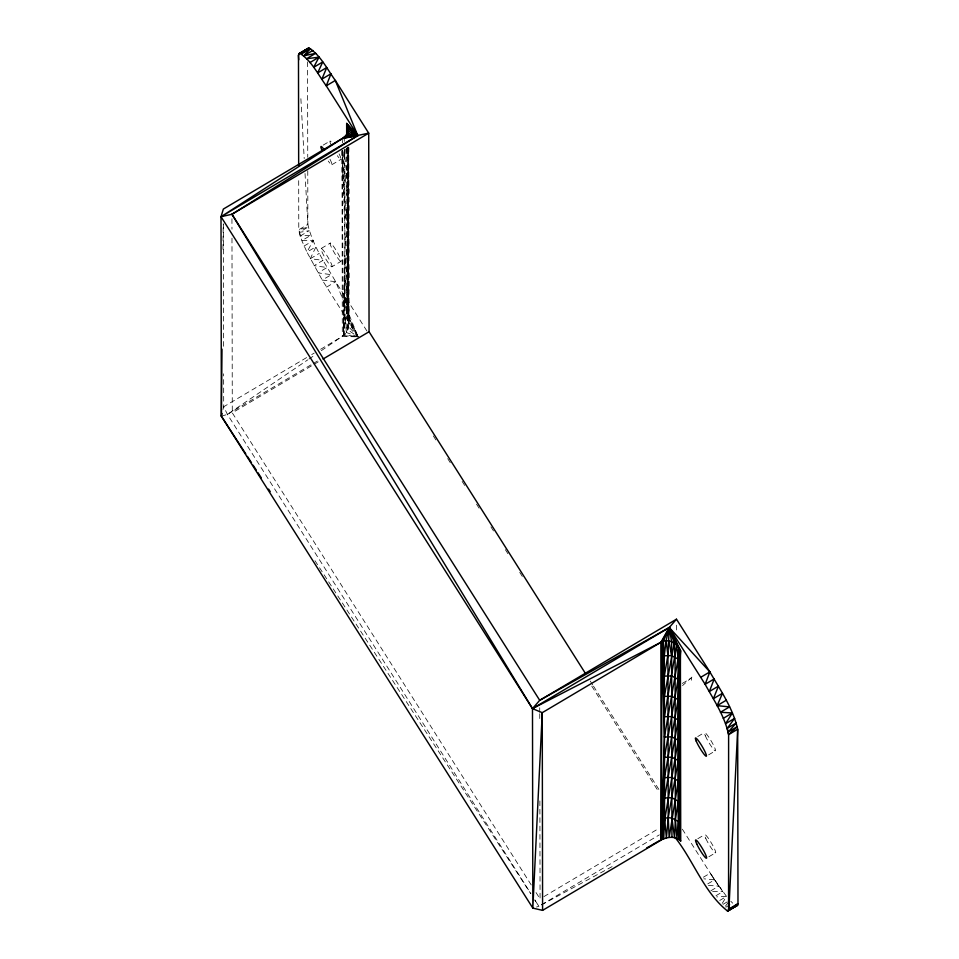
<?xml version="1.0" encoding="UTF-8"?>
<svg xmlns="http://www.w3.org/2000/svg" width="959" height="959" viewBox="0 0 959 959"><rect width="100%" height="100%" fill="white"/><g stroke="black" fill="none" stroke-linecap="round" stroke-linejoin="round"><path stroke-width="0.72" stroke-dasharray="4.79 3.6" d="M305.034 173.519L307.851 224.382C312.526 245.24 325.101 263.437 335.686 281.718L357.575 335.494L347.002 313.941L347.769 147.434M222.968 249.304L223.207 223.962M320.63 349.268L342.315 336.405L358.127 336.873L347.002 313.941L348.021 147.218M346.702 148.717L347.002 313.941C353.212 259.362 341.919 205.214 342.423 150.635L345.024 237.988L348.608 272.356L348.489 305.861L347.002 313.941L348.848 187.568L346.75 148.165M321.313 350.67L344.533 334.715L347.793 329.848L349.076 323.651L348.644 292.663L345.06 258.295L348.573 252.049L348.537 231.742L344.952 197.374L342.567 150.455M348.213 147.758L348.213 317.057L348.92 320.342L358.127 336.873L343.466 335.626L345.024 237.988L347.206 235.087L348.92 228.17L348.501 211.436L342.878 150.515M348.345 224.634L348.956 248.477L347.002 313.941L348.884 207.875L348.441 147.662L348.704 326.851L358.127 336.873L344.533 334.715L345.168 319.215L344.641 149.76M347.17 148.01L347.793 329.848L358.127 336.873L349.076 323.651L347.314 296.007L345.096 278.601L348.608 272.356L348.417 265.247M348.92 320.342L348.489 305.861L348.68 312.97L345.168 319.215L343.466 335.626L345.06 258.295M347.002 313.941L348.381 244.941M342.063 150.647L343.466 335.626L345.096 278.601M344.916 177.067L348.429 170.822L348.776 146.955L347.062 153.872L344.88 156.773L348.465 191.129L344.952 197.374M343.466 335.626L345.132 298.908L348.644 292.663L348.453 285.554M347.793 329.848L348.68 312.97M343.993 151.21L344.88 156.773L345.348 148.201M358.127 336.873L346.379 332.497L347.35 316.314L345.132 298.908M223.027 409.457L223.699 406.748L223.639 373.806M366.901 330.999L335.686 281.718L322.26 280.064L331.334 274.682L318.016 272.871L327.091 267.489L313.989 265.703L323.063 260.321L310.26 258.726L316.014 246.727L306.94 252.109L322.26 280.064L357.347 335.626M307.767 170.702L307.851 224.382L298.776 229.764L300.143 236.058L310.896 235.255L301.821 240.637L313.185 240.649L306.94 252.109L301.821 240.637L298.776 229.764L298.693 177.583M691.907 677.114L682.544 685.601M722.223 903.366L726.55 896.425L714.551 879.871L682.197 828.936M344.988 217.681L348.501 211.436L348.309 204.327M725.4 906.195L728.073 902.659M221.361 416.194L227.415 414.396L307.719 359.889M308.954 359.05L315.139 354.854M323.183 145.121L329.992 141.093M331.85 164.72L340.936 159.338M300.143 236.058L309.23 230.675L299.124 232.402L308.199 227.019L298.776 229.764M304.099 246.031L313.185 240.649M321.277 248.429L330.352 243.047M310.26 258.726L319.335 253.344M331.85 266.794A10.645 1.403 59.3 0 0 325.413 253.188A10.645 1.403 59.3 0 0 322.416 252.852A10.645 1.403 59.3 0 0 331.85 266.794L340.924 261.411A10.645 1.403 59.3 0 0 334.499 247.806A10.645 1.403 59.3 0 0 331.49 247.47A10.645 1.403 59.3 0 0 340.924 261.411M326.611 287.101L335.686 281.718M306.604 357.587L223.699 406.748L227.415 414.396L530.878 893.656M311.711 354.566L314.252 353.044M227.415 414.396L311.999 364.24M313.281 363.473L318.4 360.44M531.238 884.965L232.282 412.849L312.814 365.091M314.096 364.336L319.203 361.303M682.317 683.443L691.391 678.061L691.619 680.219M697.72 736.56L704.529 732.52M708.617 754.853L715.414 750.813M543.897 896.617L658.929 828.396M541.451 904.781L659.36 834.857M697.816 838.705L704.625 834.666M708.881 856.735L715.69 852.695M703.391 877.209L710.199 873.169L722.822 891.642L716.013 895.682M707.742 883.91L714.551 879.871L703.81 878.816M710.859 890.791L718.794 886.08L710.199 873.169M719.741 900.453L726.55 896.425L716.589 896.893M723.05 904.337L727.593 901.64M725.891 907.202L730.422 904.517M541.523 904.876L615.175 864.958M536.465 907.022L538.886 906.303L534.882 899.974M712.633 891.51L722.822 891.642M708.437 885.445L718.794 886.08M730.806 901.256L732.688 903.174M314.984 560.715L530.747 893.728M534.822 900.01L538.886 906.303M590.264 681.082L592.674 684.882M593.477 686.141L659.193 789.94M433.324 435.901L436.525 440.948M447.721 458.642L450.922 463.7M462.13 481.394L465.331 486.453M476.527 504.146L479.728 509.193M490.936 526.887L494.137 531.945M505.345 549.639L508.546 554.698M519.742 572.391L522.943 577.438M591.763 686.129L658.989 792.29M536.045 892.565L540.061 898.895L539.881 797.361M341.967 138.719L342.639 142.879M344.209 149.544L344.88 156.773M345.168 319.215L346.379 332.497M300.886 98.717L304.207 158.559M348.237 147.662L348.393 150.515M344.185 137.161L344.341 141.369M348.081 147.386L348.237 163.713M676.491 625.172L676.503 632.64M539.725 707.778L539.725 712.249M539.737 713.748L539.749 719.718M348.776 146.955L349.076 323.651M341.991 150.695L342.315 336.405M307.575 61.879L307.743 157.288M231.946 218.748L231.97 229.189M231.982 238.156L232.282 412.849M223.387 224.034L223.603 348.345M329.992 159.254A10.645 1.403 59.3 0 1 328.254 161.064M339.066 153.872A10.645 1.403 59.3 0 1 337.328 155.682M330.879 144.497A10.645 1.403 59.3 0 1 331.227 141.788M705.836 838.562A10.645 1.403 59.3 0 0 715.354 852.851A10.645 1.403 59.3 0 0 709.264 839.64A10.645 1.403 59.3 0 0 705.836 838.562M705.321 735.781A10.645 1.403 59.3 0 0 714.934 750.717A10.645 1.403 59.3 0 0 709.66 738.502A10.645 1.403 59.3 0 0 705.321 735.781"/><path stroke-width="1.44" d="M347.841 134.056L347.877 125.138L346.667 123.411L346.69 135.315M675.124 837.483C693.513 860.619 703.906 892.326 727.557 911.05L737.651 905.224L737.986 903.666L737.687 729.236C733.012 708.377 720.449 690.18 709.852 671.899L676.479 619.202L669.262 627.51L662.082 641.703L661.207 840.024L542.59 910.367L532.832 908.101L221.361 416.194L221.014 216.722L223.351 209.062L341.967 138.719L368.712 133.157L369.059 331.742L585.458 673.482M731.261 908.017L737.651 905.224L727.557 911.05L728.912 909.048L737.986 903.666L728.576 910.606L728.612 734.618C724.812 716.385 714.023 700.43 705.129 684.318L709.852 671.899L669.262 627.51L660.859 642.326L661.207 840.024L664.455 757.334L678.109 679.32L680.387 650.442L678.217 740.24L661.207 840.024L664.419 737.039L678.073 659.013L680.387 650.442L679.044 839.533L680.722 840.971L680.387 650.442L669.262 627.51L539.713 700.31L532.485 708.617L532.832 908.101L542.255 712.681L660.859 642.326C668.147 638.011 677.294 643.321 680.387 650.442L678.289 780.854L679.044 839.533C667.991 832.796 656.076 843.261 646.738 847.864M245.78 453.895L221.361 416.194L222.008 349.136M728.912 909.048L737.687 729.236L728.612 734.618L727.246 728.325L734.642 718.363L725.567 723.745L732.364 712.969L720.449 712.273L729.523 706.891L717.128 705.656L722.487 693.297L713.4 698.679L718.447 686.129L709.372 691.511L714.203 678.936L705.129 684.318L669.262 627.51L663.364 641.223L664.275 655.812L664.563 818.255L666.409 837.89L668.219 817.691L678.253 760.547L680.387 650.442L678.145 699.626L664.491 777.641L661.207 840.024L664.527 797.948L678.181 719.933L680.387 650.442M348.405 134.5L347.877 125.138L357.779 135.603L231.946 214.265L221.014 216.722L532.485 708.617L542.255 712.681L542.59 910.367M664.491 777.641L671.839 777.461L678.289 780.854L669.178 837.399L668.219 817.691L667.932 655.249L669.262 627.51L532.485 708.617L231.946 214.265L368.712 133.157L335.338 80.448C327.223 69.324 320.786 55.49 308.906 47.95L298.812 53.776L298.477 55.334L298.669 165.655M663.712 838.777L664.563 818.255L668.219 817.691L671.899 818.075L678.361 821.467L679.044 839.533L678.325 801.161L671.863 797.768L664.527 797.948M662.429 839.353L664.563 818.255M669.262 627.51L676.634 645.143L678.073 659.013L671.624 655.62L664.275 655.812L666.061 640.744L669.262 627.51L678.708 647.601L678.073 659.013L678.361 821.467L676.97 838.406L675.364 819.358L675.076 656.915L674.225 643.153L669.262 627.51L671.6 641.739L671.935 837.327M676.634 645.143L664.383 716.733L671.732 716.541L678.181 719.933M678.325 801.161L675.364 819.358L674.561 837.663L671.899 818.075M678.109 679.32L671.66 675.927L664.311 676.119L667.932 655.249L666.061 640.744M678.145 699.626L671.696 696.234L664.347 696.426L674.225 643.153M303.811 51.582L298.812 53.776L299.831 53.332C311.699 60.873 318.148 74.706 326.264 85.83L335.338 80.448L357.779 135.603L348.357 131.263L346.043 135.351L343.118 137.976L221.014 216.722L357.779 135.603L348.573 127.067L348.369 134.224M221.361 416.194L222.032 413.497M298.717 59.818L298.477 55.334L299.831 53.332L308.906 47.95L301.498 54.028L310.572 48.645L303.775 55.826L315.679 53.32L306.604 58.703L318.999 57.192L313.641 67.358L322.715 61.975L317.669 72.92L326.743 67.538L321.912 79.129L330.987 73.747L326.264 85.83L357.779 135.603L343.118 137.976M728.612 734.618L737.339 726.598L728.265 731.981L736.32 722.942L727.246 728.325M299.831 53.332L307.887 48.394M303.775 55.826L312.85 50.443M309.913 62.575L318.999 57.192M323.039 359.026L369.059 331.742M676.479 619.202L539.713 700.31L231.946 214.265M700.777 677.282L709.852 671.899M717.128 705.656L726.203 700.274M723.29 718.351L732.364 712.969M727.557 911.05L736.632 905.668M532.485 708.617L660.859 642.326M664.455 757.334L671.803 757.154L678.253 760.547M344.185 137.161L357.779 135.603L346.667 123.411M346.043 135.351L357.779 135.603L348.74 129.141M347.446 133.361L357.779 135.603M678.217 740.24L671.768 736.848L664.419 737.039L662.082 641.703L664.275 655.812M678.876 838.945L680.722 840.971M247.41 456.412L251.486 462.694M253.116 465.211L256.365 470.234M257.995 472.751L261.256 477.774M268.58 489.09L270.21 491.595M668.843 640.924L671.624 655.62M664.383 716.733L662.082 641.703L664.311 676.119M662.082 641.703L664.347 696.426M347.937 133.96L347.877 125.138L348.021 133.565M348.573 127.067L348.608 129.909M347.877 125.138L347.961 134.032M321.804 149.88A10.645 1.403 59.3 0 1 324.514 150.131M696.246 741.163A10.645 1.403 59.3 0 0 705.86 756.1A10.645 1.403 59.3 0 0 700.585 743.884A10.645 1.403 59.3 0 0 696.246 741.163M696.761 843.944A10.645 1.403 59.3 0 0 706.28 858.233A10.645 1.403 59.3 0 0 700.19 845.023A10.645 1.403 59.3 0 0 696.761 843.944"/></g></svg>
